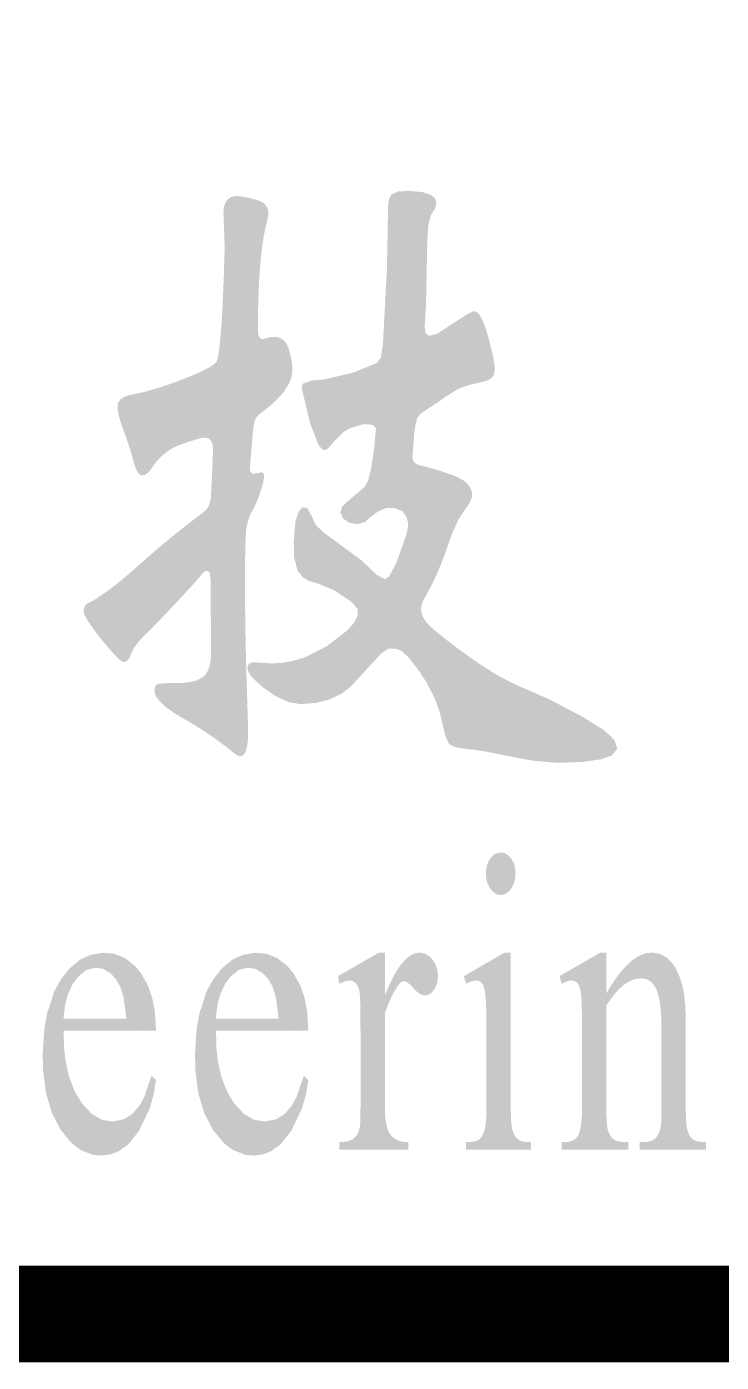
# Model space of a CAD drawing. Header units: millimetres. Extents: x -705761 to 1364679, y -410401 to 446404.
# Drawn here: x -486714 to -485995, y 64372 to 65754 of the extents above; entities that cross this region are included whole.
import ezdxf
from ezdxf.enums import TextEntityAlignment as Align

# ---------------------------------------------------------------- set-up
doc = ezdxf.new("R2010")
doc.units = ezdxf.units.MM
doc.layers.add('TK', color=7, linetype='Continuous')
doc.layers.add('模板-签名-公用', color=3, linetype='Continuous')
doc.layers.add('图框', color=7, linetype='Continuous', lineweight=13)
doc.styles.get("Standard").update_dxf_attribs({"font": 'arial.ttf'})
doc.styles.add('Style-仿宋_GB2312', font='')
doc.styles.add('宋体', font='', dxfattribs={"width": 0.7, "height": 2.5})
doc.styles.add('宋体_1', font='', dxfattribs={"width": 0.7, "height": 2.386364})
doc.styles.get('Style-仿宋_GB2312').set_extended_font_data('仿宋_GB2312')
doc.styles.get('宋体').set_extended_font_data('SimSun')
doc.styles.get('宋体_1').set_extended_font_data('SimSun')

# ---------------------------------------------------------------- blocks, each defined once
blk = doc.blocks.new('BSIET_通用图框_A1_1')
at = {"layer": '图框', "const_width": 1}
blk.add_lwpolyline([(-816, 584), (-10, 584), (-10, 10), (-816, 10)], close=True, dxfattribs=at)
at = {"layer": 'TK', "lineweight": 25, "style": '宋体', "width": 0.7, "flags": 3}
for tag, p in [('LZHQ_N会签10_T6_H6', (-828.235, 94.082)), ('LZHQ_N会签9_T6_H6', (-828.357, 86.082)), ('LZHQ_N会签8_T6_H6', (-828.235, 78.082)), ('LZHQ_N会签7_T6_H6', (-828.357, 70.082)), ('LZHQ_N会签6_T6_H6', (-828.253, 62.082)), ('LZHQ_N会签5_T6_H6', (-828.253, 54.082)), ('LZHQ_N会签4_T6_H6', (-828.253, 46.082)), ('LZHQ_N会签3_T6_H6', (-828.253, 38.082)), ('LZHQ_N会签2_T6_H6', (-828.253, 30.082)), ('LZHQ_N会签1_T6_H6', (-828.253, 22.082))]:
    blk.add_attdef(tag, text='', height=2.5, dxfattribs=at).set_placement(p, align=Align.MIDDLE)
at = {"layer": '模板-签名-公用', "lineweight": 25, "style": '宋体', "width": 0.7}
blk.add_attdef('LZTQINS', text='', height=2, dxfattribs=at).set_placement((-10, 10), align=Align.MIDDLE)
at = {"layer": '模板-签名-公用', "lineweight": 25, "style": '宋体', "width": 0.7, "flags": 3}
blk.add_attdef('LZFRAME', (-45.909, 7.064), '', height=3, dxfattribs=at)
blk = doc.blocks.new('BSIET_通用_A1_1')
at = {"layer": '图框', "linetype": 'Continuous', "lineweight": 25, "extrusion": (0, 0, -1)}
for points in [[(69.041, 5.705), (68.78, 5.715), (68.597, 5.742), (68.487, 5.779), (68.428, 5.85), (68.453, 5.931), (68.492, 5.978), (68.582, 6.054), (68.808, 6.193), (69.122, 6.357), (69.356, 6.461), (69.502, 6.524), (69.631, 6.591), (69.72, 6.643), (69.899, 6.759), (70.135, 6.929), (70.315, 7.073), (70.376, 7.129), (70.412, 7.17), (70.442, 7.219), (70.456, 7.259), (70.46, 7.3), (70.456, 7.335), (70.438, 7.385), (70.407, 7.442), (70.345, 7.557), (70.293, 7.668), (70.228, 7.824), (70.169, 7.991), (70.137, 8.08), (70.074, 8.221), (70.01, 8.32), (69.97, 8.374), (69.944, 8.422), (69.935, 8.449), (69.931, 8.476), (69.934, 8.506), (69.941, 8.533), (69.952, 8.556), (69.971, 8.584), (69.986, 8.599), (70.006, 8.616), (70.028, 8.632), (70.052, 8.646), (70.079, 8.661), (70.106, 8.672), (70.137, 8.685), (70.237, 8.719), (70.336, 8.75), (70.445, 8.778), (70.485, 8.788), (70.511, 8.801), (70.53, 8.816), (70.544, 8.839), (70.549, 8.871), (70.531, 9.111), (70.52, 9.192), (70.5, 9.274), (70.473, 9.312), (70.396, 9.366), (70.283, 9.439), (70.187, 9.507), (70.09, 9.566), (70.023, 9.596), (69.954, 9.618), (69.881, 9.634), (69.81, 9.651), (69.764, 9.667), (69.726, 9.69), (69.704, 9.726), (69.695, 9.788), (69.714, 9.912), (69.762, 10.107), (69.802, 10.235), (69.835, 10.31), (69.857, 10.345), (69.875, 10.363), (69.897, 10.377), (69.92, 10.378), (69.968, 10.357), (70.298, 10.144), (70.38, 10.124), (70.413, 10.153), (70.422, 10.212), (70.408, 10.475), (70.396, 11.087), (70.386, 11.261), (70.36, 11.368), (70.312, 11.451), (70.301, 11.502), (70.318, 11.552), (70.36, 11.585), (70.447, 11.613), (70.583, 11.625), (70.698, 11.619), (70.768, 11.586), (70.789, 11.548), (70.801, 11.487), (70.813, 10.82), (70.855, 10.035), (70.876, 9.902), (70.914, 9.845), (71.163, 9.744), (71.46, 9.674), (71.59, 9.663), (71.686, 9.629), (71.697, 9.589), (71.608, 9.218), (71.522, 8.994), (71.474, 8.941), (71.432, 8.951), (71.354, 9.038), (71.26, 9.131), (71.202, 9.167), (71.068, 9.208), (70.994, 9.21), (70.954, 9.199), (70.927, 9.167), (70.945, 8.965), (70.974, 8.767), (71.007, 8.629), (71.043, 8.562), (71.21, 8.42), (71.278, 8.358), (71.295, 8.294), (71.269, 8.236), (71.208, 8.192), (71.119, 8.175), (71.04, 8.198), (70.985, 8.247), (70.905, 8.307), (70.825, 8.341), (70.733, 8.342), (70.655, 8.311), (70.61, 8.249), (70.595, 8.193), (70.595, 8.146), (70.614, 8.06), (70.719, 7.768), (70.791, 7.634), (70.835, 7.606), (70.919, 7.651), (71.082, 7.805), (71.467, 8.088), (71.551, 8.168), (71.597, 8.268), (71.641, 8.345), (71.687, 8.349), (71.727, 8.308), (71.76, 8.208), (71.778, 8.005), (71.775, 7.832), (71.738, 7.693), (71.682, 7.624), (71.623, 7.589), (71.524, 7.559), (71.362, 7.492), (71.178, 7.369), (71.117, 7.294), (71.116, 7.227), (71.156, 7.152), (71.227, 7.074), (71.435, 6.912), (71.662, 6.797), (71.797, 6.757), (71.893, 6.741), (72.003, 6.734), (72.161, 6.744), (72.197, 6.747), (72.236, 6.736), (72.252, 6.714), (72.258, 6.681), (72.25, 6.651), (72.228, 6.614), (72.181, 6.561), (72.096, 6.486), (71.976, 6.401), (71.825, 6.331), (71.709, 6.313), (71.545, 6.326), (71.406, 6.362), (71.276, 6.424), (71.194, 6.488), (70.876, 6.833), (70.798, 6.886), (70.732, 6.887), (70.666, 6.867), (70.593, 6.8), (70.492, 6.671), (70.406, 6.542), (70.322, 6.381), (70.284, 6.28), (70.263, 6.215), (70.234, 6.091), (70.207, 5.979), (70.173, 5.906), (70.152, 5.888), (70.124, 5.875), (70.067, 5.86), (69.99, 5.85), (69.795, 5.823), (69.54, 5.772), (69.296, 5.726)], [(69.631, 4.338), (69.609, 4.341), (69.587, 4.348), (69.563, 4.363), (69.537, 4.388), (69.518, 4.416), (69.501, 4.45), (69.491, 4.483), (69.485, 4.515), (69.482, 4.548), (69.483, 4.585), (69.484, 4.6), (69.489, 4.627), (69.495, 4.65), (69.503, 4.671), (69.513, 4.69), (69.527, 4.714), (69.547, 4.738), (69.565, 4.753), (69.589, 4.767), (69.611, 4.774), (69.635, 4.776), (69.662, 4.773), (69.692, 4.762), (69.711, 4.749), (69.742, 4.716), (69.765, 4.677), (69.776, 4.646), (69.785, 4.61), (69.788, 4.574), (69.788, 4.53), (69.78, 4.484), (69.769, 4.45), (69.752, 4.417), (69.729, 4.384), (69.718, 4.373), (69.7, 4.358), (69.685, 4.35), (69.669, 4.343), (69.652, 4.339)], [(73.204, 2.934), (73.217, 3.134), (73.246, 3.278), (73.289, 3.401), (73.359, 3.526), (73.417, 3.598), (73.524, 3.683), (73.64, 3.729), (73.753, 3.739), (73.886, 3.716), (73.988, 3.669), (74.098, 3.579), (74.191, 3.462), (74.261, 3.333), (74.319, 3.146), (74.162, 3.058), (74.146, 3.2), (74.118, 3.304), (74.066, 3.418), (74.006, 3.496), (73.927, 3.559), (73.834, 3.585), (73.752, 3.573), (73.676, 3.527), (73.62, 3.467), (73.577, 3.392), (73.542, 3.288), (73.528, 3.187), (73.512, 3.055)], [(71.627, 2.934), (71.64, 3.134), (71.668, 3.278), (71.711, 3.401), (71.781, 3.526), (71.84, 3.598), (71.947, 3.683), (72.063, 3.729), (72.176, 3.739), (72.309, 3.716), (72.411, 3.669), (72.521, 3.579), (72.614, 3.462), (72.684, 3.333), (72.742, 3.146), (72.585, 3.058), (72.569, 3.2), (72.541, 3.304), (72.489, 3.418), (72.429, 3.496), (72.35, 3.559), (72.257, 3.585), (72.175, 3.573), (72.099, 3.527), (72.043, 3.467), (71.999, 3.392), (71.965, 3.288), (71.951, 3.187), (71.935, 3.055)], [(73.77, 1.64), (73.682, 1.65), (73.594, 1.682), (73.49, 1.757), (73.382, 1.894), (73.272, 2.123), (73.229, 2.273), (73.205, 2.419), (73.251, 2.466), (73.326, 2.247), (73.376, 2.155), (73.449, 2.071), (73.536, 2.016), (73.653, 1.992), (73.767, 2.011), (73.868, 2.069), (73.971, 2.179), (74.046, 2.303), (74.103, 2.45), (74.14, 2.612), (74.158, 2.768), (74.16, 2.934), (73.204, 2.934), (73.522, 3.058), (74.162, 3.058), (74.324, 3.149), (74.36, 2.961), (74.378, 2.697), (74.374, 2.522), (74.344, 2.288), (74.283, 2.081), (74.192, 1.905), (74.074, 1.764), (73.985, 1.697), (73.858, 1.648)], [(72.192, 1.64), (72.105, 1.65), (72.017, 1.682), (71.913, 1.757), (71.805, 1.894), (71.695, 2.123), (71.651, 2.273), (71.628, 2.419), (71.674, 2.466), (71.749, 2.247), (71.799, 2.155), (71.872, 2.071), (71.959, 2.016), (72.076, 1.992), (72.19, 2.011), (72.291, 2.069), (72.394, 2.179), (72.469, 2.303), (72.526, 2.45), (72.563, 2.612), (72.581, 2.768), (72.582, 2.934), (71.627, 2.934), (71.945, 3.058), (72.585, 3.058), (72.747, 3.149), (72.783, 2.961), (72.801, 2.697), (72.797, 2.522), (72.767, 2.288), (72.706, 2.081), (72.615, 1.905), (72.497, 1.764), (72.408, 1.697), (72.281, 1.648)]]:
    blk.add_hatch(color=7, dxfattribs=at).paths.add_polyline_path(points)
at = {"layer": '图框', "linetype": 'Continuous', "lineweight": 25}
h = blk.add_hatch(color=7, dxfattribs=at)
edge = h.paths.add_edge_path()
edge.add_line((-72.615, 8.923), (-72.634, 8.478))
edge.add_spline(control_points=[(-72.634, 8.478), (-72.64, 8.346), (-72.723, 8.292)], knot_values=[0, 0, 0, 1, 1, 1], degree=2, periodic=0)
edge.add_spline(control_points=[(-72.723, 8.292), (-73.073, 8.027), (-73.313, 7.812)], knot_values=[0, 0, 0, 1, 1, 1], degree=2, periodic=0)
edge.add_spline(control_points=[(-73.313, 7.812), (-73.552, 7.598), (-73.695, 7.493)], knot_values=[0, 0, 0, 1, 1, 1], degree=2, periodic=0)
edge.add_spline(control_points=[(-73.695, 7.493), (-73.838, 7.388), (-73.896, 7.364)], knot_values=[0, 0, 0, 1, 1, 1], degree=2, periodic=0)
edge.add_spline(control_points=[(-73.896, 7.364), (-73.953, 7.341), (-73.953, 7.271)], knot_values=[0, 0, 0, 1, 1, 1], degree=2, periodic=0)
edge.add_spline(control_points=[(-73.953, 7.271), (-73.953, 7.232), (-73.873, 7.119)], knot_values=[0, 0, 0, 1, 1, 1], degree=2, periodic=0)
edge.add_spline(control_points=[(-73.873, 7.119), (-73.794, 7.006), (-73.682, 6.878)], knot_values=[0, 0, 0, 1, 1, 1], degree=2, periodic=0)
edge.add_spline(control_points=[(-73.682, 6.878), (-73.571, 6.749), (-73.539, 6.749)], knot_values=[0, 0, 0, 1, 1, 1], degree=2, periodic=0)
edge.add_spline(control_points=[(-73.539, 6.749), (-73.488, 6.749), (-73.462, 6.835)], knot_values=[0, 0, 0, 1, 1, 1], degree=2, periodic=0)
edge.add_spline(control_points=[(-73.462, 6.835), (-73.43, 6.92), (-73.306, 7.041)], knot_values=[0, 0, 0, 1, 1, 1], degree=2, periodic=0)
edge.add_spline(control_points=[(-73.306, 7.041), (-73.182, 7.162), (-72.972, 7.388)], knot_values=[0, 0, 0, 1, 1, 1], degree=2, periodic=0)
edge.add_spline(control_points=[(-72.972, 7.388), (-72.761, 7.614), (-72.733, 7.653)], knot_values=[0, 0, 0, 1, 1, 1], degree=2, periodic=0)
edge.add_spline(control_points=[(-72.733, 7.653), (-72.704, 7.692), (-72.678, 7.692)], knot_values=[0, 0, 0, 1, 1, 1], degree=2, periodic=0)
edge.add_spline(control_points=[(-72.678, 7.692), (-72.64, 7.692), (-72.64, 7.59)], knot_values=[0, 0, 0, 1, 1, 1], degree=2, periodic=0)
edge.add_line((-72.64, 7.59), (-72.634, 6.858))
edge.add_spline(control_points=[(-72.634, 6.858), (-72.634, 6.656), (-72.72, 6.593)], knot_values=[0, 0, 0, 1, 1, 1], degree=2, periodic=0)
edge.add_spline(control_points=[(-72.72, 6.593), (-72.806, 6.531), (-72.981, 6.531)], knot_values=[0, 0, 0, 1, 1, 1], degree=2, periodic=0)
edge.add_spline(control_points=[(-72.981, 6.531), (-73.156, 6.531), (-73.188, 6.519)], knot_values=[0, 0, 0, 1, 1, 1], degree=2, periodic=0)
edge.add_spline(control_points=[(-73.188, 6.519), (-73.22, 6.507), (-73.22, 6.453)], knot_values=[0, 0, 0, 1, 1, 1], degree=2, periodic=0)
edge.add_spline(control_points=[(-73.22, 6.453), (-73.22, 6.328), (-72.895, 6.149)], knot_values=[0, 0, 0, 1, 1, 1], degree=2, periodic=0)
edge.add_spline(control_points=[(-72.895, 6.149), (-72.602, 5.978), (-72.398, 5.806)], knot_values=[0, 0, 0, 1, 1, 1], degree=2, periodic=0)
edge.add_spline(control_points=[(-72.398, 5.806), (-72.36, 5.775), (-72.334, 5.775)], knot_values=[0, 0, 0, 1, 1, 1], degree=2, periodic=0)
edge.add_spline(control_points=[(-72.334, 5.775), (-72.251, 5.775), (-72.251, 6.025)], knot_values=[0, 0, 0, 1, 1, 1], degree=2, periodic=0)
edge.add_spline(control_points=[(-72.251, 6.025), (-72.251, 6.071), (-72.267, 6.585)], knot_values=[0, 0, 0, 1, 1, 1], degree=2, periodic=0)
edge.add_spline(control_points=[(-72.267, 6.585), (-72.283, 7.1), (-72.283, 7.559)], knot_values=[0, 0, 0, 1, 1, 1], degree=2, periodic=0)
edge.add_spline(control_points=[(-72.283, 7.559), (-72.283, 8.019), (-72.27, 8.12)], knot_values=[0, 0, 0, 1, 1, 1], degree=2, periodic=0)
edge.add_spline(control_points=[(-72.27, 8.12), (-72.258, 8.221), (-72.207, 8.315)], knot_values=[0, 0, 0, 1, 1, 1], degree=2, periodic=0)
edge.add_spline(control_points=[(-72.207, 8.315), (-72.156, 8.408), (-72.121, 8.517)], knot_values=[0, 0, 0, 1, 1, 1], degree=2, periodic=0)
edge.add_spline(control_points=[(-72.121, 8.517), (-72.086, 8.626), (-72.086, 8.669)], knot_values=[0, 0, 0, 1, 1, 1], degree=2, periodic=0)
edge.add_spline(control_points=[(-72.086, 8.669), (-72.086, 8.712), (-72.117, 8.712)], knot_values=[0, 0, 0, 1, 1, 1], degree=2, periodic=0)
edge.add_line((-72.117, 8.712), (-72.188, 8.697))
edge.add_spline(control_points=[(-72.188, 8.697), (-72.232, 8.697), (-72.232, 8.759)], knot_values=[0, 0, 0, 1, 1, 1], degree=2, periodic=0)
edge.add_line((-72.232, 8.759), (-72.207, 9.071))
edge.add_spline(control_points=[(-72.207, 9.071), (-72.194, 9.219), (-72.178, 9.254)], knot_values=[0, 0, 0, 1, 1, 1], degree=2, periodic=0)
edge.add_spline(control_points=[(-72.178, 9.254), (-72.162, 9.289), (-72.137, 9.312)], knot_values=[0, 0, 0, 1, 1, 1], degree=2, periodic=0)
edge.add_spline(control_points=[(-72.137, 9.312), (-71.792, 9.561), (-71.792, 9.772)], knot_values=[0, 0, 0, 1, 1, 1], degree=2, periodic=0)
edge.add_spline(control_points=[(-71.792, 9.772), (-71.792, 9.865), (-71.831, 9.99)], knot_values=[0, 0, 0, 1, 1, 1], degree=2, periodic=0)
edge.add_spline(control_points=[(-71.831, 9.99), (-71.869, 10.114), (-71.984, 10.114)], knot_values=[0, 0, 0, 1, 1, 1], degree=2, periodic=0)
edge.add_spline(control_points=[(-71.984, 10.114), (-72.015, 10.114), (-72.082, 10.095)], knot_values=[0, 0, 0, 1, 1, 1], degree=2, periodic=0)
edge.add_spline(control_points=[(-72.082, 10.095), (-72.149, 10.076), (-72.149, 10.192)], knot_values=[0, 0, 0, 1, 1, 1], degree=2, periodic=0)
edge.add_spline(control_points=[(-72.149, 10.192), (-72.149, 10.964), (-72.054, 11.314)], knot_values=[0, 0, 0, 1, 1, 1], degree=2, periodic=0)
edge.add_spline(control_points=[(-72.054, 11.314), (-72.041, 11.361), (-72.041, 11.392)], knot_values=[0, 0, 0, 1, 1, 1], degree=2, periodic=0)
edge.add_spline(control_points=[(-72.041, 11.392), (-72.041, 11.501), (-72.178, 11.536)], knot_values=[0, 0, 0, 1, 1, 1], degree=2, periodic=0)
edge.add_spline(control_points=[(-72.178, 11.536), (-72.315, 11.571), (-72.366, 11.571)], knot_values=[0, 0, 0, 1, 1, 1], degree=2, periodic=0)
edge.add_spline(control_points=[(-72.366, 11.571), (-72.506, 11.571), (-72.506, 11.392)], knot_values=[0, 0, 0, 1, 1, 1], degree=2, periodic=0)
edge.add_line((-72.506, 11.392), (-72.493, 11.042))
edge.add_spline(control_points=[(-72.493, 11.042), (-72.525, 9.912), (-72.583, 9.85)], knot_values=[0, 0, 0, 1, 1, 1], degree=2, periodic=0)
edge.add_spline(control_points=[(-72.583, 9.85), (-72.64, 9.787), (-72.93, 9.674)], knot_values=[0, 0, 0, 1, 1, 1], degree=2, periodic=0)
edge.add_spline(control_points=[(-72.93, 9.674), (-73.22, 9.561), (-73.462, 9.515)], knot_values=[0, 0, 0, 1, 1, 1], degree=2, periodic=0)
edge.add_spline(control_points=[(-73.462, 9.515), (-73.603, 9.483), (-73.603, 9.398)], knot_values=[0, 0, 0, 1, 1, 1], degree=2, periodic=0)
edge.add_spline(control_points=[(-73.603, 9.398), (-73.603, 9.312), (-73.539, 9.141)], knot_values=[0, 0, 0, 1, 1, 1], degree=2, periodic=0)
edge.add_spline(control_points=[(-73.539, 9.141), (-73.475, 8.969), (-73.437, 8.825)], knot_values=[0, 0, 0, 1, 1, 1], degree=2, periodic=0)
edge.add_spline(control_points=[(-73.437, 8.825), (-73.399, 8.681), (-73.348, 8.681)], knot_values=[0, 0, 0, 1, 1, 1], degree=2, periodic=0)
edge.add_spline(control_points=[(-73.348, 8.681), (-73.297, 8.681), (-73.246, 8.759)], knot_values=[0, 0, 0, 1, 1, 1], degree=2, periodic=0)
edge.add_spline(control_points=[(-73.246, 8.759), (-73.131, 8.938), (-72.937, 9.004)], knot_values=[0, 0, 0, 1, 1, 1], degree=2, periodic=0)
edge.add_spline(control_points=[(-72.937, 9.004), (-72.742, 9.071), (-72.704, 9.071)], knot_values=[0, 0, 0, 1, 1, 1], degree=2, periodic=0)
edge.add_spline(control_points=[(-72.704, 9.071), (-72.608, 9.071), (-72.615, 8.923)], knot_values=[0, 0, 0, 1, 1, 1], degree=2, periodic=0)
h = blk.add_hatch(color=7, dxfattribs=at)
edge = h.paths.add_edge_path()
edge.add_line((-70.835, 3.739), (-70.899, 3.739))
edge.add_line((-70.899, 3.739), (-71.32, 3.497))
edge.add_line((-71.32, 3.497), (-71.305, 3.418))
edge.add_spline(control_points=[(-71.305, 3.418), (-71.246, 3.45), (-71.199, 3.45)], knot_values=[0, 0, 0, 1, 1, 1], degree=2, periodic=0)
edge.add_spline(control_points=[(-71.199, 3.45), (-71.159, 3.45), (-71.133, 3.42)], knot_values=[0, 0, 0, 1, 1, 1], degree=2, periodic=0)
edge.add_spline(control_points=[(-71.133, 3.42), (-71.106, 3.39), (-71.096, 3.324)], knot_values=[0, 0, 0, 1, 1, 1], degree=2, periodic=0)
edge.add_spline(control_points=[(-71.096, 3.324), (-71.087, 3.258), (-71.087, 2.912)], knot_values=[0, 0, 0, 1, 1, 1], degree=2, periodic=0)
edge.add_line((-71.087, 2.912), (-71.087, 2.148))
edge.add_spline(control_points=[(-71.087, 2.148), (-71.087, 1.974), (-71.094, 1.937)], knot_values=[0, 0, 0, 1, 1, 1], degree=2, periodic=0)
edge.add_spline(control_points=[(-71.094, 1.937), (-71.109, 1.861), (-71.147, 1.826)], knot_values=[0, 0, 0, 1, 1, 1], degree=2, periodic=0)
edge.add_spline(control_points=[(-71.147, 1.826), (-71.199, 1.779), (-71.305, 1.779)], knot_values=[0, 0, 0, 1, 1, 1], degree=2, periodic=0)
edge.add_line((-71.305, 1.779), (-71.305, 1.7))
edge.add_line((-71.305, 1.7), (-70.593, 1.7))
edge.add_line((-70.593, 1.7), (-70.593, 1.779))
edge.add_spline(control_points=[(-70.593, 1.779), (-70.687, 1.779), (-70.737, 1.817)], knot_values=[0, 0, 0, 1, 1, 1], degree=2, periodic=0)
edge.add_spline(control_points=[(-70.737, 1.817), (-70.787, 1.855), (-70.806, 1.914)], knot_values=[0, 0, 0, 1, 1, 1], degree=2, periodic=0)
edge.add_spline(control_points=[(-70.806, 1.914), (-70.835, 1.998), (-70.835, 2.162)], knot_values=[0, 0, 0, 1, 1, 1], degree=2, periodic=0)
edge.add_line((-70.835, 2.162), (-70.835, 3.112))
edge.add_spline(control_points=[(-70.835, 3.112), (-70.762, 3.315), (-70.695, 3.403)], knot_values=[0, 0, 0, 1, 1, 1], degree=2, periodic=0)
edge.add_spline(control_points=[(-70.695, 3.403), (-70.663, 3.446), (-70.636, 3.446)], knot_values=[0, 0, 0, 1, 1, 1], degree=2, periodic=0)
edge.add_spline(control_points=[(-70.636, 3.446), (-70.604, 3.446), (-70.538, 3.372)], knot_values=[0, 0, 0, 1, 1, 1], degree=2, periodic=0)
edge.add_spline(control_points=[(-70.538, 3.372), (-70.473, 3.298), (-70.42, 3.298)], knot_values=[0, 0, 0, 1, 1, 1], degree=2, periodic=0)
edge.add_spline(control_points=[(-70.42, 3.298), (-70.365, 3.298), (-70.326, 3.356)], knot_values=[0, 0, 0, 1, 1, 1], degree=2, periodic=0)
edge.add_spline(control_points=[(-70.326, 3.356), (-70.286, 3.415), (-70.286, 3.499)], knot_values=[0, 0, 0, 1, 1, 1], degree=2, periodic=0)
edge.add_spline(control_points=[(-70.286, 3.499), (-70.286, 3.594), (-70.341, 3.666)], knot_values=[0, 0, 0, 1, 1, 1], degree=2, periodic=0)
edge.add_spline(control_points=[(-70.341, 3.666), (-70.395, 3.739), (-70.478, 3.739)], knot_values=[0, 0, 0, 1, 1, 1], degree=2, periodic=0)
edge.add_spline(control_points=[(-70.478, 3.739), (-70.661, 3.739), (-70.835, 3.294)], knot_values=[0, 0, 0, 1, 1, 1], degree=2, periodic=0)
edge.add_line((-70.835, 3.294), (-70.835, 3.739))
h = blk.add_hatch(color=7, dxfattribs=at)
edge = h.paths.add_edge_path()
edge.add_line((-69.531, 3.739), (-69.598, 3.739))
edge.add_line((-69.598, 3.739), (-70.016, 3.497))
edge.add_line((-70.016, 3.497), (-69.995, 3.418))
edge.add_spline(control_points=[(-69.995, 3.418), (-69.934, 3.45), (-69.892, 3.45)], knot_values=[0, 0, 0, 1, 1, 1], degree=2, periodic=0)
edge.add_spline(control_points=[(-69.892, 3.45), (-69.853, 3.45), (-69.83, 3.423)], knot_values=[0, 0, 0, 1, 1, 1], degree=2, periodic=0)
edge.add_spline(control_points=[(-69.83, 3.423), (-69.807, 3.396), (-69.797, 3.327)], knot_values=[0, 0, 0, 1, 1, 1], degree=2, periodic=0)
edge.add_spline(control_points=[(-69.797, 3.327), (-69.783, 3.232), (-69.783, 2.91)], knot_values=[0, 0, 0, 1, 1, 1], degree=2, periodic=0)
edge.add_line((-69.783, 2.91), (-69.783, 2.148))
edge.add_spline(control_points=[(-69.783, 2.148), (-69.783, 1.964), (-69.803, 1.9)], knot_values=[0, 0, 0, 1, 1, 1], degree=2, periodic=0)
edge.add_spline(control_points=[(-69.803, 1.9), (-69.824, 1.835), (-69.858, 1.807)], knot_values=[0, 0, 0, 1, 1, 1], degree=2, periodic=0)
edge.add_spline(control_points=[(-69.858, 1.807), (-69.893, 1.779), (-69.994, 1.779)], knot_values=[0, 0, 0, 1, 1, 1], degree=2, periodic=0)
edge.add_line((-69.994, 1.779), (-69.994, 1.7))
edge.add_line((-69.994, 1.7), (-69.322, 1.7))
edge.add_line((-69.322, 1.7), (-69.322, 1.779))
edge.add_spline(control_points=[(-69.322, 1.779), (-69.42, 1.779), (-69.457, 1.809)], knot_values=[0, 0, 0, 1, 1, 1], degree=2, periodic=0)
edge.add_spline(control_points=[(-69.457, 1.809), (-69.494, 1.839), (-69.512, 1.901)], knot_values=[0, 0, 0, 1, 1, 1], degree=2, periodic=0)
edge.add_spline(control_points=[(-69.512, 1.901), (-69.531, 1.962), (-69.531, 2.148)], knot_values=[0, 0, 0, 1, 1, 1], degree=2, periodic=0)
edge.add_line((-69.531, 2.148), (-69.531, 3.739))
h = blk.add_hatch(color=7, dxfattribs=at)
edge = h.paths.add_edge_path()
edge.add_line((-68.541, 3.319), (-68.541, 3.739))
edge.add_line((-68.541, 3.739), (-68.607, 3.739))
edge.add_line((-68.607, 3.739), (-69.026, 3.497))
edge.add_line((-69.026, 3.497), (-69.003, 3.418))
edge.add_spline(control_points=[(-69.003, 3.418), (-68.944, 3.45), (-68.902, 3.45)], knot_values=[0, 0, 0, 1, 1, 1], degree=2, periodic=0)
edge.add_spline(control_points=[(-68.902, 3.45), (-68.863, 3.45), (-68.839, 3.422)], knot_values=[0, 0, 0, 1, 1, 1], degree=2, periodic=0)
edge.add_spline(control_points=[(-68.839, 3.422), (-68.816, 3.394), (-68.804, 3.316)], knot_values=[0, 0, 0, 1, 1, 1], degree=2, periodic=0)
edge.add_spline(control_points=[(-68.804, 3.316), (-68.793, 3.239), (-68.793, 2.883)], knot_values=[0, 0, 0, 1, 1, 1], degree=2, periodic=0)
edge.add_line((-68.793, 2.883), (-68.793, 2.148))
edge.add_spline(control_points=[(-68.793, 2.148), (-68.793, 1.932), (-68.83, 1.855)], knot_values=[0, 0, 0, 1, 1, 1], degree=2, periodic=0)
edge.add_spline(control_points=[(-68.83, 1.855), (-68.867, 1.779), (-68.974, 1.779)], knot_values=[0, 0, 0, 1, 1, 1], degree=2, periodic=0)
edge.add_line((-68.974, 1.779), (-69.004, 1.779))
edge.add_line((-69.004, 1.779), (-69.004, 1.7))
edge.add_line((-69.004, 1.7), (-68.315, 1.7))
edge.add_line((-68.315, 1.7), (-68.315, 1.779))
edge.add_spline(control_points=[(-68.315, 1.779), (-68.429, 1.779), (-68.466, 1.808)], knot_values=[0, 0, 0, 1, 1, 1], degree=2, periodic=0)
edge.add_spline(control_points=[(-68.466, 1.808), (-68.503, 1.837), (-68.525, 1.9)], knot_values=[0, 0, 0, 1, 1, 1], degree=2, periodic=0)
edge.add_spline(control_points=[(-68.525, 1.9), (-68.541, 1.947), (-68.541, 2.148)], knot_values=[0, 0, 0, 1, 1, 1], degree=2, periodic=0)
edge.add_line((-68.541, 2.148), (-68.541, 3.192))
edge.add_spline(control_points=[(-68.541, 3.192), (-68.364, 3.473), (-68.185, 3.473)], knot_values=[0, 0, 0, 1, 1, 1], degree=2, periodic=0)
edge.add_spline(control_points=[(-68.185, 3.473), (-68.069, 3.473), (-68.02, 3.351)], knot_values=[0, 0, 0, 1, 1, 1], degree=2, periodic=0)
edge.add_spline(control_points=[(-68.02, 3.351), (-67.971, 3.229), (-67.971, 2.958)], knot_values=[0, 0, 0, 1, 1, 1], degree=2, periodic=0)
edge.add_line((-67.971, 2.958), (-67.971, 2.148))
edge.add_spline(control_points=[(-67.971, 2.148), (-67.971, 1.977), (-67.977, 1.945)], knot_values=[0, 0, 0, 1, 1, 1], degree=2, periodic=0)
edge.add_spline(control_points=[(-67.977, 1.945), (-67.992, 1.863), (-68.031, 1.821)], knot_values=[0, 0, 0, 1, 1, 1], degree=2, periodic=0)
edge.add_spline(control_points=[(-68.031, 1.821), (-68.07, 1.779), (-68.167, 1.779)], knot_values=[0, 0, 0, 1, 1, 1], degree=2, periodic=0)
edge.add_line((-68.167, 1.779), (-68.196, 1.779))
edge.add_line((-68.196, 1.779), (-68.196, 1.7))
edge.add_line((-68.196, 1.7), (-67.508, 1.7))
edge.add_line((-67.508, 1.7), (-67.508, 1.779))
edge.add_spline(control_points=[(-67.508, 1.779), (-67.608, 1.779), (-67.645, 1.809)], knot_values=[0, 0, 0, 1, 1, 1], degree=2, periodic=0)
edge.add_spline(control_points=[(-67.645, 1.809), (-67.682, 1.839), (-67.698, 1.893)], knot_values=[0, 0, 0, 1, 1, 1], degree=2, periodic=0)
edge.add_spline(control_points=[(-67.698, 1.893), (-67.719, 1.96), (-67.719, 2.148)], knot_values=[0, 0, 0, 1, 1, 1], degree=2, periodic=0)
edge.add_line((-67.719, 2.148), (-67.719, 2.993))
edge.add_spline(control_points=[(-67.719, 2.993), (-67.719, 3.261), (-67.753, 3.391)], knot_values=[0, 0, 0, 1, 1, 1], degree=2, periodic=0)
edge.add_spline(control_points=[(-67.753, 3.391), (-67.801, 3.577), (-67.883, 3.658)], knot_values=[0, 0, 0, 1, 1, 1], degree=2, periodic=0)
edge.add_spline(control_points=[(-67.883, 3.658), (-67.964, 3.739), (-68.077, 3.739)], knot_values=[0, 0, 0, 1, 1, 1], degree=2, periodic=0)
edge.add_spline(control_points=[(-68.077, 3.739), (-68.298, 3.739), (-68.541, 3.319)], knot_values=[0, 0, 0, 1, 1, 1], degree=2, periodic=0)
at = {"layer": '图框', "const_width": 1}
blk.add_lwpolyline([(-406, 56), (0, 56), (0, 0), (-406, 0)], close=True, dxfattribs=at)
at = {"layer": '图框', "color": 7, "lineweight": 25, "style": 'Style-仿宋_GB2312', "width": 0.7}
for tag, height, p in [('质量', 3, (-191, 52.5)), ('材料', 3, (-191.292, 45.711)), ('比例', 3, (-191.218, 38.432)), ('总页数', 4, (-19.517, 35.142)), ('页码', 4, (-38.162, 35.008)), ('版本号', 2.5, (-6.095, 34.916)), ('出图日期', 3, (-191.218, 31.432)), ('专业', 3, (-190.774, 24.646)), ('图号', 4, (-24, 21)), ('设计阶段', 3, (-235.288, 17.582)), ('件号', 3, (-191.087, 17.308)), ('装配图号', 3, (-235.299, 10.794)), ('项目编号', 3, (-191.087, 10.308))]:
    blk.add_attdef(tag, text='', height=height, dxfattribs=at).set_placement(p, align=Align.MIDDLE)
at = {"layer": '图框', "lineweight": 25, "style": '宋体_1', "width": 0.7, "flags": 3}
for tag, height, p in [('N审定_T5', 2.5, (-245.932, 52.29)), ('N审核_T5', 2.5, (-245.932, 45.29)), ('LZCO_NCB-W67-H36-D10_T7', 3, (-366.076, 39.582)), ('N校对_T5', 2.5, (-245.932, 38.29)), ('N设计_T5', 2.5, (-245.932, 31.29)), ('N制图_T5', 2.5, (-245.932, 24.29))]:
    blk.add_attdef(tag, text='', height=height, dxfattribs=at).set_placement(p, align=Align.MIDDLE_CENTER)
for tag, p in [('N审定_T6_H12_MV0.5_W15', (-226.906, 51.507)), ('N审核_T6_H12_MV0.5_W15', (-226.906, 44.507)), ('N校对_T6_H12_MV0.5_W15', (-226.906, 37.507)), ('N设计_T6_H12_MV0.5_W15', (-226.906, 30.507)), ('N制图_T6_H12_MV0.5_W15', (-226.906, 23.507))]:
    blk.add_attdef(tag, text='', height=1.5, dxfattribs=at).set_placement(p, align=Align.CENTER)
at = {"layer": '图框', "color": 7, "lineweight": 25, "width": 0.7, "flags": 104}
for tag, p in [('项目名称', (-79.178, 49.101)), ('子项', (-111.074, 34.832)), ('图名', (-111, 21))]:
    blk.add_attdef(tag, text='', height=4, dxfattribs=at).set_placement(p, align=Align.MIDDLE_CENTER)
at = {"layer": '图框', "style": '宋体_1', "width": 0.7, "flags": 3}
blk.add_attdef('LZCO_NYLGD-W67-H36-D10_T7', text='', height=3, dxfattribs=at).set_placement((-459.689, 32.874), align=Align.MIDDLE_CENTER)
at = {"layer": '图框', "lineweight": 25, "style": '宋体', "width": 0.7, "flags": 3}
blk.add_attdef('LZBARCODE_T1', text='', height=3, dxfattribs=at).set_placement((-380.287, 3.027), align=Align.BOTTOM_RIGHT)

msp = doc.modelspace()

# ---------------------------------------------------------------- block references
at = {"layer": '图框', "color": 3, "lineweight": 25, "xscale": 100, "yscale": 100, "zscale": 100}
for name, p in [('BSIET_通用图框_A1_1', (-478260.08, 63421.92)), ('BSIET_通用_A1_1', (-479260.08, 64421.92))]:
    msp.add_blockref(name, p, dxfattribs=at)

doc.saveas('drawing.dxf')
